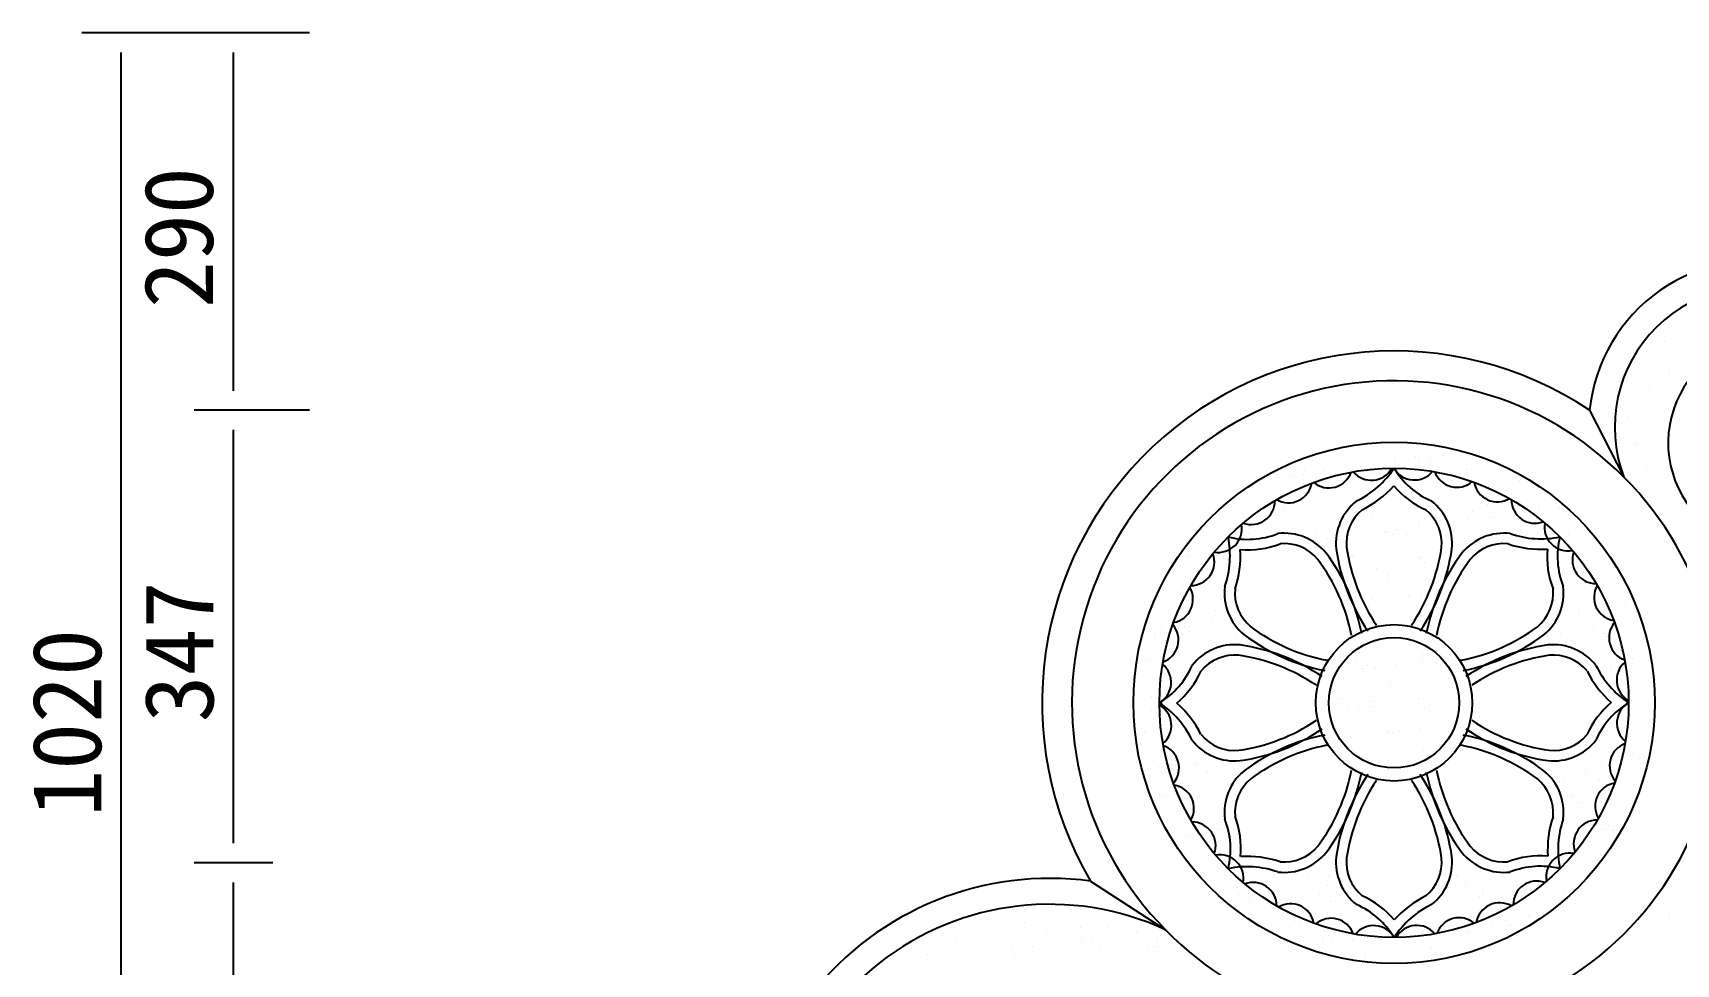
# Model space of a CAD drawing. Header units: metres. Extents: x -351 to 4765, y -725 to 4733.
# Drawn here: x 730 to 1990, y 1068 to 1782 of the extents above; entities that cross this region are included whole.
import ezdxf

# ---------------------------------------------------------------- set-up
doc = ezdxf.new("R2010")
doc.units = ezdxf.units.M
for name, color, linetype in [('3', 3, 'Continuous'), ('4', 4, 'Continuous'), ('7', 7, 'Continuous'), ('BH', 3, 'Continuous'), ('DIM', 3, 'Continuous')]:
    doc.layers.add(name, color=color, linetype=linetype)

msp = doc.modelspace()

# ---------------------------------------------------------------- linework, layer by layer
at = {"layer": '3'}
for p, q in [((1923.94, 1492.71), (1950.3, 1441.33)), ((1541.21, 1131.37), (1598.65, 1094.04))]:
    msp.add_line(p, q, dxfattribs=at)
for radius in [180, 60]:
    msp.add_circle((1773.97, 1268.19), radius, dxfattribs=at)
for centre, radius, start, end in [((2065.03, 1467.68), 80.79, 112.81, 254.15), ((1773.97, 1268.19), 247.12, 44.48, 224.81), ((1714.15, 1487.63), 71.64, 295.72, 326.61), ((1827.31, 1480.22), 62.21, 210.98, 246.69), ((1770.89, 1390.43), 41.52, 128.14, 185.71), ((1777.05, 1390.43), 41.52, 354.29, 51.86), ((1576.51, 1381.06), 71.64, 340.72, 11.61), ((1661.76, 1455.83), 62.21, 255.98, 291.69), ((1689.72, 1356.81), 41.52, 39.29, 96.86), ((1858.22, 1356.81), 41.52, 83.14, 140.71), ((1886.83, 1465.65), 71.64, 250.72, 281.61), ((1961.61, 1380.4), 62.21, 165.98, 201.69), ((1599.82, 1292.12), 152.21, 11.07, 36.7), ((1880.19, 1408.26), 152.21, 188.3, 213.93), ((1667.75, 1408.26), 152.21, 326.07, 351.7), ((1948.12, 1292.12), 152.21, 143.3, 168.93), ((1685.36, 1352.45), 41.52, 173.14, 230.71), ((1862.58, 1352.45), 41.52, 309.29, 6.86), ((1651.74, 1271.28), 41.52, 84.29, 141.86), ((1633.91, 1161.97), 152.21, 56.07, 81.7), ((1750.04, 1442.34), 152.21, 233.3, 258.93), ((1797.9, 1442.34), 152.21, 281.07, 306.7), ((1914.03, 1161.97), 152.21, 98.3, 123.93), ((1896.2, 1271.28), 41.52, 38.14, 95.71), ((1561.95, 1321.53), 62.21, 300.98, 336.69), ((1993.4, 1328.01), 71.64, 205.72, 236.61), ((1554.54, 1208.38), 71.64, 25.72, 56.61), ((1985.99, 1214.85), 62.21, 120.98, 156.69), ((1633.91, 1374.42), 152.21, 278.3, 303.93), ((1914.03, 1374.42), 152.21, 236.07, 261.7), ((1651.74, 1265.11), 41.52, 218.14, 275.71), ((1750.04, 1094.04), 152.21, 101.07, 126.7), ((1797.9, 1094.04), 152.21, 53.3, 78.93), ((1896.2, 1265.11), 41.52, 264.29, 321.86), ((1685.36, 1183.94), 41.52, 129.29, 186.86), ((1599.82, 1244.27), 152.21, 323.3, 348.93), ((1880.19, 1128.13), 152.21, 146.07, 171.7), ((1667.75, 1128.13), 152.21, 8.3, 33.93), ((1948.12, 1244.27), 152.21, 191.07, 216.7), ((1862.58, 1183.94), 41.52, 353.14, 50.71), ((1586.33, 1155.99), 62.21, 345.98, 21.69), ((1971.43, 1155.33), 71.64, 160.72, 191.61), ((1689.72, 1179.58), 41.52, 263.14, 320.71), ((1770.89, 1145.96), 41.52, 174.29, 231.86), ((1777.05, 1145.96), 41.52, 308.14, 5.71), ((1858.22, 1179.58), 41.52, 219.29, 276.86), ((1661.11, 1070.74), 71.64, 70.72, 101.61), ((1886.17, 1080.56), 62.21, 75.98, 111.69), ((1509.76, 901.59), 211.99, 65.21, 190.96), ((1720.63, 1056.17), 62.21, 30.98, 66.69), ((1833.79, 1048.76), 71.64, 115.72, 146.61)]:
    msp.add_arc(centre, radius, start, end, dxfattribs=at)
at = {"layer": '4'}
for centre, radius, start, end in [((2051.34, 1479.66), 128.06, 75.72, 174.15), ((1773.97, 1268.19), 270, 56.26, 210.45), ((1509.84, 901.1), 232.39, 82.24, 201.35)]:
    msp.add_arc(centre, radius, start, end, dxfattribs=at)
at = {"layer": '7'}
for radius in [200, 50]:
    msp.add_circle((1773.97, 1268.19), radius, dxfattribs=at)
for centre, radius, start, end in [((2051.34, 1479.66), 108.06, 68.34, 200.77), ((1776.07, 1266.06), 247.13, 224.11, 45.17), ((1724.02, 1451.19), 18.08, 230.03, 340.5), ((1756.55, 1457.09), 18.08, 220.03, 330.5), ((1789.62, 1457.24), 18.08, 210.03, 320.5), ((1822.21, 1451.65), 18.08, 200.03, 310.5), ((1853.33, 1440.49), 18.08, 190.03, 300.5), ((1693, 1439.74), 18.08, 240.03, 350.5), ((1714.15, 1487.63), 79.64, 296.4, 318.45), ((1827.31, 1480.22), 70.21, 220.3, 245.77), ((1664.44, 1423.07), 18.08, 250.03, 0.5), ((1770.89, 1390.43), 33.52, 129.51, 185.42), ((1777.05, 1390.43), 33.52, 354.58, 50.23), ((1882.05, 1424.09), 18.08, 180.03, 290.5), ((1639.21, 1401.7), 18.08, 260.03, 10.5), ((1907.47, 1402.95), 18.08, 170.03, 280.5), ((1661.76, 1455.83), 70.21, 265.3, 290.77), ((1689.72, 1356.81), 33.52, 39.58, 95.23), ((1880.19, 1408.26), 144.21, 188.37, 213.93), ((1667.75, 1408.26), 144.21, 326.07, 351.63), ((1858.22, 1356.81), 33.52, 84.51, 140.42), ((1886.83, 1465.65), 79.64, 251.4, 273.45), ((1618.07, 1376.27), 18.08, 270.03, 20.5), ((1576.51, 1381.06), 79.64, 341.4, 3.45), ((1599.82, 1292.12), 144.21, 11.07, 36.63), ((1948.12, 1292.12), 144.21, 143.37, 168.93), ((1961.61, 1380.4), 70.21, 175.3, 200.77), ((1928.85, 1377.72), 18.08, 160.03, 270.5), ((1601.67, 1347.56), 18.08, 280.03, 30.5), ((1685.36, 1352.45), 33.52, 174.51, 230.42), ((1862.58, 1352.45), 33.52, 309.58, 5.23), ((1945.51, 1349.17), 18.08, 150.03, 260.5), ((1590.51, 1316.43), 18.08, 290.03, 40.5), ((1750.04, 1442.34), 144.21, 233.37, 258.93), ((1797.9, 1442.34), 144.21, 281.07, 306.63), ((1956.97, 1318.15), 18.08, 140.03, 250.5), ((1651.74, 1271.28), 33.52, 84.58, 140.23), ((1633.91, 1161.97), 144.21, 56.07, 81.63), ((1914.03, 1161.97), 144.21, 98.37, 123.93), ((1896.2, 1271.28), 33.52, 39.51, 95.42), ((1962.86, 1285.61), 18.08, 130.03, 240.5), ((1584.92, 1283.84), 18.08, 300.03, 50.5), ((1561.95, 1321.53), 70.21, 310.3, 335.77), ((1993.4, 1328.01), 79.64, 206.4, 228.45), ((1585.08, 1250.78), 18.08, 310.03, 60.5), ((1554.54, 1208.38), 79.64, 26.4, 48.45), ((1985.99, 1214.85), 70.21, 130.3, 155.77), ((1963.02, 1252.55), 18.08, 120.03, 230.5), ((1633.91, 1374.42), 144.21, 278.37, 303.93), ((1914.03, 1374.42), 144.21, 236.07, 261.63), ((1651.74, 1265.11), 33.52, 219.51, 275.42), ((1750.04, 1094.04), 144.21, 101.07, 126.63), ((1797.9, 1094.04), 144.21, 53.37, 78.93), ((1896.2, 1265.11), 33.52, 264.58, 320.23), ((1957.43, 1219.96), 18.08, 110.03, 220.5), ((1590.97, 1218.24), 18.08, 320.03, 70.5), ((1599.82, 1244.27), 144.21, 323.37, 348.93), ((1948.12, 1244.27), 144.21, 191.07, 216.63), ((1602.43, 1187.22), 18.08, 330.03, 80.5), ((1685.36, 1183.94), 33.52, 129.58, 185.23), ((1880.19, 1128.13), 144.21, 146.07, 171.63), ((1667.75, 1128.13), 144.21, 8.37, 33.93), ((1862.58, 1183.94), 33.52, 354.51, 50.42), ((1946.26, 1188.83), 18.08, 100.03, 210.5), ((1619.09, 1158.66), 18.08, 340.03, 90.5), ((1586.33, 1155.99), 70.21, 355.3, 20.77), ((1971.43, 1155.33), 79.64, 161.4, 183.45), ((1929.86, 1160.12), 18.08, 90.03, 200.5), ((1640.46, 1133.43), 18.08, 350.03, 100.5), ((1661.11, 1070.74), 79.64, 71.4, 93.45), ((1689.72, 1179.58), 33.52, 264.51, 320.42), ((1770.89, 1145.96), 33.52, 174.58, 230.23), ((1777.05, 1145.96), 33.52, 309.51, 5.42), ((1858.22, 1179.58), 33.52, 219.58, 275.23), ((1886.17, 1080.56), 70.21, 85.3, 110.77), ((1908.73, 1134.69), 18.08, 80.03, 190.5), ((1665.89, 1112.3), 18.08, 0.03, 110.5), ((1883.5, 1113.32), 18.08, 70.03, 180.5), ((1694.61, 1095.9), 18.08, 10.03, 120.5), ((1720.63, 1056.17), 70.21, 40.3, 65.77), ((1833.79, 1048.76), 79.64, 116.4, 138.45), ((1854.94, 1096.65), 18.08, 60.03, 170.5), ((1725.73, 1084.74), 18.08, 20.03, 130.5), ((1758.32, 1079.15), 18.08, 30.03, 140.5), ((1791.39, 1079.3), 18.08, 40.03, 150.5), ((1823.92, 1085.2), 18.08, 50.03, 160.5)]:
    msp.add_arc(centre, radius, start, end, dxfattribs=at)
at = {"layer": 'BH'}
for p, q in [((1981.56, 1545.46), (1981.56, 1545.46)), ((1956.33, 1520.26), (1956.33, 1520.26)), ((1985.17, 1523.86), (1985.17, 1523.86)), ((1970.75, 1509.45), (1970.75, 1509.45)), ((1952.72, 1487.85), (1952.72, 1487.85)), ((1959.93, 1466.24), (1959.93, 1466.24)), ((1711.63, 1454.3), (1711.63, 1454.3)), ((1715.32, 1450.92), (1715.32, 1450.92)), ((1739.51, 1457.18), (1739.51, 1457.18)), ((1758.35, 1450.74), (1758.35, 1450.74)), ((1774.61, 1452.88), (1774.61, 1452.88)), ((1790.67, 1456.94), (1790.67, 1456.94)), ((1792.84, 1452.53), (1792.84, 1452.53)), ((1801.78, 1456.46), (1801.78, 1456.46)), ((1812.19, 1457.83), (1812.19, 1457.83)), ((1694.1, 1442.29), (1694.1, 1442.29)), ((1704.51, 1443.66), (1704.51, 1443.66)), ((1705, 1446.77), (1705, 1446.77)), ((1720.77, 1445.8), (1720.77, 1445.8)), ((1747.94, 1449.37), (1747.94, 1449.37)), ((1766.55, 1438.43), (1766.55, 1438.43)), ((1767.29, 1446.88), (1767.29, 1446.88)), ((1818.9, 1439.1), (1818.9, 1439.1)), ((1829.57, 1447), (1829.57, 1447)), ((1870.07, 1438.85), (1870.07, 1438.85)), ((1967.14, 1448.24), (1967.14, 1448.24)), ((1712.53, 1436.48), (1712.53, 1436.48)), ((1732.72, 1434.98), (1732.72, 1434.98)), ((1812.75, 1434.29), (1812.75, 1434.29)), ((1816.43, 1430.92), (1816.43, 1430.92)), ((1672.6, 1417.43), (1672.6, 1417.43)), ((1682.36, 1421.4), (1682.36, 1421.4)), ((1688.42, 1417.98), (1688.42, 1417.98)), ((1690.79, 1416.03), (1690.79, 1416.03)), ((1740.77, 1418.65), (1740.77, 1418.65)), ((1744.64, 1421.52), (1744.64, 1421.52)), ((1752.62, 1416.74), (1752.62, 1416.74)), ((1753.08, 1416.14), (1753.08, 1416.14)), ((1756.31, 1413.36), (1756.31, 1413.36)), ((1791.93, 1418.4), (1791.93, 1418.4)), ((1806.93, 1421.63), (1806.93, 1421.63)), ((1815.36, 1416.26), (1815.36, 1416.26)), ((1833.83, 1414.97), (1833.83, 1414.97)), ((1845.95, 1420.35), (1845.95, 1420.35)), ((1869.21, 1421.74), (1869.21, 1421.74)), ((1874.05, 1414.19), (1874.05, 1414.19)), ((1877.64, 1416.37), (1877.64, 1416.37)), ((1884.46, 1415.56), (1884.46, 1415.56)), ((1898.3, 1421.01), (1898.3, 1421.01)), ((1900.72, 1417.7), (1900.72, 1417.7)), ((1766.38, 1400.02), (1766.38, 1400.02)), ((1767.81, 1399.89), (1767.81, 1399.89)), ((1776.79, 1401.39), (1776.79, 1401.39)), ((1793.05, 1403.53), (1793.05, 1403.53)), ((1820.16, 1400.56), (1820.16, 1400.56)), ((1820.22, 1407.11), (1820.22, 1407.11)), ((1830.63, 1408.48), (1830.63, 1408.48)), ((1846.89, 1410.62), (1846.89, 1410.62)), ((1871.33, 1400.32), (1871.33, 1400.32)), ((1658.87, 1396.58), (1658.87, 1396.58)), ((1662.63, 1398.19), (1662.63, 1398.19)), ((1692.5, 1399.19), (1692.5, 1399.19)), ((1712.54, 1392.93), (1712.54, 1392.93)), ((1713.79, 1397.95), (1713.79, 1397.95)), ((1721.16, 1396.69), (1721.16, 1396.69)), ((1722.95, 1394.3), (1722.95, 1394.3)), ((1739.21, 1396.44), (1739.21, 1396.44)), ((1773.71, 1397.42), (1773.71, 1397.42)), ((1783.44, 1396.8), (1783.44, 1396.8)), ((1845.72, 1396.91), (1845.72, 1396.91)), ((1908, 1397.03), (1908, 1397.03)), ((1615.28, 1380.13), (1615.28, 1380.13)), ((1631.54, 1382.27), (1631.54, 1382.27)), ((1632.38, 1381.63), (1632.38, 1381.63)), ((1635.66, 1377.5), (1635.66, 1377.5)), ((1636.07, 1378.26), (1636.07, 1378.26)), ((1742.03, 1380.11), (1742.03, 1380.11)), ((1793.19, 1379.86), (1793.19, 1379.86)), ((1793.62, 1379.18), (1793.62, 1379.18)), ((1797.3, 1375.8), (1797.3, 1375.8)), ((1899.56, 1382.48), (1899.56, 1382.48)), ((1636.23, 1371.21), (1636.23, 1371.21)), ((1644.66, 1365.84), (1644.66, 1365.84)), ((1760.8, 1371.44), (1760.8, 1371.44)), ((1769.23, 1366.06), (1769.23, 1366.06)), ((1902.9, 1366.21), (1902.9, 1366.21)), ((1919.16, 1368.35), (1919.16, 1368.35)), ((1926.6, 1363.73), (1926.6, 1363.73)), ((1611.54, 1358.99), (1611.54, 1358.99)), ((1737.18, 1358.25), (1737.18, 1358.25)), ((1769.07, 1361.36), (1769.07, 1361.36)), ((1784.82, 1350.66), (1784.82, 1350.66)), ((1795.23, 1352.03), (1795.23, 1352.03)), ((1593.34, 1344.76), (1593.34, 1344.76)), ((1612.74, 1346.38), (1612.74, 1346.38)), ((1636.92, 1338.96), (1636.92, 1338.96)), ((1754.58, 1342.3), (1754.58, 1342.3)), ((1757.65, 1347.09), (1757.65, 1347.09)), ((1794.45, 1341.33), (1794.45, 1341.33)), ((1799.59, 1346.72), (1799.59, 1346.72)), ((1915.82, 1339.85), (1915.82, 1339.85)), ((1924.16, 1346.95), (1924.16, 1346.95)), ((1951.98, 1343.7), (1951.98, 1343.7)), ((1596.15, 1325.82), (1596.15, 1325.82)), ((1613.25, 1326.52), (1613.25, 1326.52)), ((1623.31, 1329.4), (1623.31, 1329.4)), ((1633.72, 1330.77), (1633.72, 1330.77)), ((1927.86, 1325.19), (1927.86, 1325.19)), ((1590.1, 1321.01), (1590.1, 1321.01)), ((1598.53, 1315.64), (1598.53, 1315.64)), ((1612.8, 1320.45), (1612.8, 1320.45)), ((1616.94, 1323.14), (1616.94, 1323.14)), ((1652.38, 1321.13), (1652.38, 1321.13)), ((1660.82, 1315.75), (1660.82, 1315.75)), ((1883.77, 1311.91), (1883.77, 1311.91)), ((1901.51, 1321.58), (1901.51, 1321.58)), ((1909.95, 1316.21), (1909.95, 1316.21)), ((1910.93, 1315.48), (1910.93, 1315.48)), ((1921.34, 1316.85), (1921.34, 1316.85)), ((1935.72, 1321.61), (1935.72, 1321.61)), ((1937.6, 1318.99), (1937.6, 1318.99)), ((1939.41, 1318.23), (1939.41, 1318.23)), ((1963.8, 1321.69), (1963.8, 1321.69)), ((1587.02, 1300.67), (1587.02, 1300.67)), ((1744.55, 1303.04), (1744.55, 1303.04)), ((1795.57, 1304.74), (1795.57, 1304.74)), ((1795.71, 1302.79), (1795.71, 1302.79)), ((1803.26, 1301.31), (1803.26, 1301.31)), ((1953.24, 1305.16), (1953.24, 1305.16)), ((1956.81, 1302.28), (1956.81, 1302.28)), ((1735.45, 1287.19), (1735.45, 1287.19)), ((1749.42, 1294.22), (1749.42, 1294.22)), ((1753.46, 1296.52), (1753.46, 1296.52)), ((1759.83, 1295.59), (1759.83, 1295.59)), ((1776.09, 1297.73), (1776.09, 1297.73)), ((1815.48, 1286.5), (1815.48, 1286.5)), ((1940.31, 1296.86), (1940.31, 1296.86)), ((1598.33, 1274.33), (1598.33, 1274.33)), ((1771.59, 1284.29), (1771.59, 1284.29)), ((1819.17, 1283.12), (1819.17, 1283.12)), ((1587.92, 1272.96), (1587.92, 1272.96)), ((1588.28, 1262.13), (1588.28, 1262.13)), ((1594.12, 1271.4), (1594.12, 1271.4)), ((1730.82, 1271.16), (1730.82, 1271.16)), ((1739.25, 1265.79), (1739.25, 1265.79)), ((1745.81, 1264.5), (1745.81, 1264.5)), ((1755.36, 1268.94), (1755.36, 1268.94)), ((1759.04, 1265.57), (1759.04, 1265.57)), ((1793.1, 1271.27), (1793.1, 1271.27)), ((1796.97, 1264.26), (1796.97, 1264.26)), ((1801.53, 1265.9), (1801.53, 1265.9)), ((1954.5, 1266.62), (1954.5, 1266.62)), ((1956.04, 1269.64), (1956.04, 1269.64)), ((1776.44, 1249.62), (1776.44, 1249.62)), ((1794.53, 1248.38), (1794.53, 1248.38)), ((1582.76, 1246.1), (1582.76, 1246.1)), ((1615.32, 1243.38), (1615.32, 1243.38)), ((1740.7, 1241.29), (1740.7, 1241.29)), ((1767.86, 1244.86), (1767.86, 1244.86)), ((1769.61, 1246.44), (1769.61, 1246.44)), ((1772.85, 1245.75), (1772.85, 1245.75)), ((1778.27, 1246.23), (1778.27, 1246.23)), ((1937.68, 1247.17), (1937.68, 1247.17)), ((1956.46, 1246.78), (1956.46, 1246.78)), ((1589.54, 1223.6), (1589.54, 1223.6)), ((1606.36, 1223.6), (1606.36, 1223.6)), ((1616.77, 1224.97), (1616.77, 1224.97)), ((1633.03, 1227.11), (1633.03, 1227.11)), ((1640.7, 1223.35), (1640.7, 1223.35)), ((1796.35, 1231.38), (1796.35, 1231.38)), ((1800.04, 1228), (1800.04, 1228)), ((1955.76, 1228.09), (1955.76, 1228.09)), ((1957.59, 1228.93), (1957.59, 1228.93)), ((1961.27, 1225.55), (1961.27, 1225.55)), ((1622.4, 1220.85), (1622.4, 1220.85)), ((1630.84, 1215.48), (1630.84, 1215.48)), ((1656.2, 1214.52), (1656.2, 1214.52)), ((1897.46, 1211.37), (1897.46, 1211.37)), ((1904.39, 1211.05), (1904.39, 1211.05)), ((1920.65, 1213.19), (1920.65, 1213.19)), ((1933.82, 1221.42), (1933.82, 1221.42)), ((1942.25, 1216.04), (1942.25, 1216.04)), ((1947.81, 1216.77), (1947.81, 1216.77)), ((1958.22, 1218.14), (1958.22, 1218.14)), ((1616.58, 1204.84), (1616.58, 1204.84)), ((1901.15, 1207.99), (1901.15, 1207.99)), ((1931.64, 1209.58), (1931.64, 1209.58)), ((1596.08, 1196.96), (1596.08, 1196.96)), ((1598.92, 1196.02), (1598.92, 1196.02)), ((1905.86, 1189.8), (1905.86, 1189.8)), ((1910.33, 1196.59), (1910.33, 1196.59)), ((1918.55, 1192.05), (1918.55, 1192.05)), ((1615.98, 1178.72), (1615.98, 1178.72)), ((1619.67, 1175.34), (1619.67, 1175.34)), ((1624.8, 1174.25), (1624.8, 1174.25)), ((1635.21, 1175.62), (1635.21, 1175.62)), ((1641.96, 1184.81), (1641.96, 1184.81)), ((1938.46, 1173.81), (1938.46, 1173.81)), ((1617.84, 1166.31), (1617.84, 1166.31)), ((1638.56, 1170.77), (1638.56, 1170.77)), ((1646.99, 1165.39), (1646.99, 1165.39)), ((1912.42, 1160.33), (1912.42, 1160.33)), ((1922.83, 1161.7), (1922.83, 1161.7)), ((1932.9, 1171.04), (1932.9, 1171.04)), ((1939.09, 1163.84), (1939.09, 1163.84)), ((1942.14, 1170.43), (1942.14, 1170.43)), ((1637.07, 1159.4), (1637.07, 1159.4)), ((1907.12, 1151.26), (1907.12, 1151.26)), ((1643.22, 1146.28), (1643.22, 1146.28)), ((1656.97, 1141.16), (1656.97, 1141.16)), ((1660.66, 1137.78), (1660.66, 1137.78)), ((1723.74, 1135.49), (1723.74, 1135.49)), ((1818.21, 1138.7), (1818.21, 1138.7)), ((1821.9, 1135.32), (1821.9, 1135.32)), ((1899.42, 1136.93), (1899.42, 1136.93)), ((1926.48, 1146.5), (1926.48, 1146.5)), ((1643.24, 1124.89), (1643.24, 1124.89)), ((1653.65, 1126.26), (1653.65, 1126.26)), ((1669.91, 1128.4), (1669.91, 1128.4)), ((1671.45, 1128.44), (1671.45, 1128.44)), ((1697.07, 1131.98), (1697.07, 1131.98)), ((1707.48, 1133.35), (1707.48, 1133.35)), ((1722.61, 1128.19), (1722.61, 1128.19)), ((1828.98, 1130.81), (1828.98, 1130.81)), ((1880.14, 1130.56), (1880.14, 1130.56)), ((1654.71, 1120.69), (1654.71, 1120.69)), ((1663.14, 1115.31), (1663.14, 1115.31)), ((1678.06, 1121.84), (1678.06, 1121.84)), ((1698.5, 1109.69), (1698.5, 1109.69)), ((1716.99, 1120.8), (1716.99, 1120.8)), ((1725.43, 1115.43), (1725.43, 1115.43)), ((1750.85, 1110.35), (1750.85, 1110.35)), ((1802.01, 1110.11), (1802.01, 1110.11)), ((1839.3, 1119.38), (1839.3, 1119.38)), ((1841.56, 1121.03), (1841.56, 1121.03)), ((1849.99, 1115.65), (1849.99, 1115.65)), ((1856.03, 1112.06), (1856.03, 1112.06)), ((1903.84, 1121.14), (1903.84, 1121.14)), ((1490.34, 1099.98), (1490.34, 1099.98)), ((1697.97, 1103.6), (1697.97, 1103.6)), ((1701.65, 1100.22), (1701.65, 1100.22)), ((1833.59, 1098.17), (1833.59, 1098.17)), ((1849.85, 1100.31), (1849.85, 1100.31)), ((1859.21, 1101.14), (1859.21, 1101.14)), ((1862.89, 1097.76), (1862.89, 1097.76)), ((1877.02, 1103.89), (1877.02, 1103.89)), ((1985.17, 1102.56), (1985.17, 1102.56)), ((1437.25, 1084.55), (1437.25, 1084.55)), ((1506.78, 1091.76), (1506.78, 1091.76)), ((1533.5, 1095.87), (1533.5, 1095.87)), ((1534.57, 1084.55), (1534.57, 1084.55)), ((1541.78, 1088.15), (1541.78, 1088.15)), ((1554.06, 1095.87), (1554.06, 1095.87)), ((1576.67, 1091.76), (1576.67, 1091.76)), ((1592.25, 1084.55), (1592.25, 1084.55)), ((1693.51, 1095.97), (1693.51, 1095.97)), ((1719.05, 1084.27), (1719.05, 1084.27)), ((1723.87, 1089.66), (1723.87, 1089.66)), ((1742.18, 1086.13), (1742.18, 1086.13)), ((1755.79, 1096.08), (1755.79, 1096.08)), ((1769.35, 1089.71), (1769.35, 1089.71)), ((1777.89, 1091.6), (1777.89, 1091.6)), ((1779.76, 1091.08), (1779.76, 1091.08)), ((1796.02, 1093.22), (1796.02, 1093.22)), ((1818.07, 1096.2), (1818.07, 1096.2)), ((1823.18, 1096.8), (1823.18, 1096.8)), ((1830.24, 1092.27), (1830.24, 1092.27)), ((1416.33, 1075.34), (1416.33, 1075.34)), ((1480.5, 1080.95), (1480.5, 1080.95)), ((1482.11, 1073.28), (1482.11, 1073.28)), ((1496.5, 1081.5), (1496.5, 1081.5)), ((1548.99, 1080.95), (1548.99, 1080.95)), ((1585.04, 1080.95), (1585.04, 1080.95)), ((1593.11, 1081.5), (1593.11, 1081.5)), ((1715.51, 1082.62), (1715.51, 1082.62)), ((1725.92, 1083.99), (1725.92, 1083.99)), ((1752.11, 1071.82), (1752.11, 1071.82)), ((1799.08, 1083.59), (1799.08, 1083.59)), ((1802.77, 1080.21), (1802.77, 1080.21))]:
    msp.add_line(p, q, dxfattribs=at)
at = {"layer": 'DIM'}
for p, q in [((941.95, 1782.29), (767.27, 1782.29)), ((941.95, 1782.29), (853.39, 1782.29)), ((797.27, 1767.29), (797.27, 778.19)), ((883.39, 1767.29), (883.39, 1507.71)), ((941.95, 1492.71), (853.39, 1492.71)), ((941.95, 1492.71), (853.39, 1492.71)), ((883.39, 1477.71), (883.39, 1160.4)), ((913.9, 1145.4), (853.39, 1145.4)), ((913.9, 1145.4), (853.39, 1145.4)), ((883.39, 1130.4), (883.39, 831.5))]:
    msp.add_line(p, q, dxfattribs=at)

# ---------------------------------------------------------------- texts
at = {"layer": 'BH'}
for s, p in [('290', (867.87, 1571.09)), ('347', (868.21, 1253.16)), ('1020', (782.1, 1180.66))]:
    msp.add_text(s, height=53, rotation=90, dxfattribs=at).set_placement(p)

doc.saveas('drawing.dxf')
